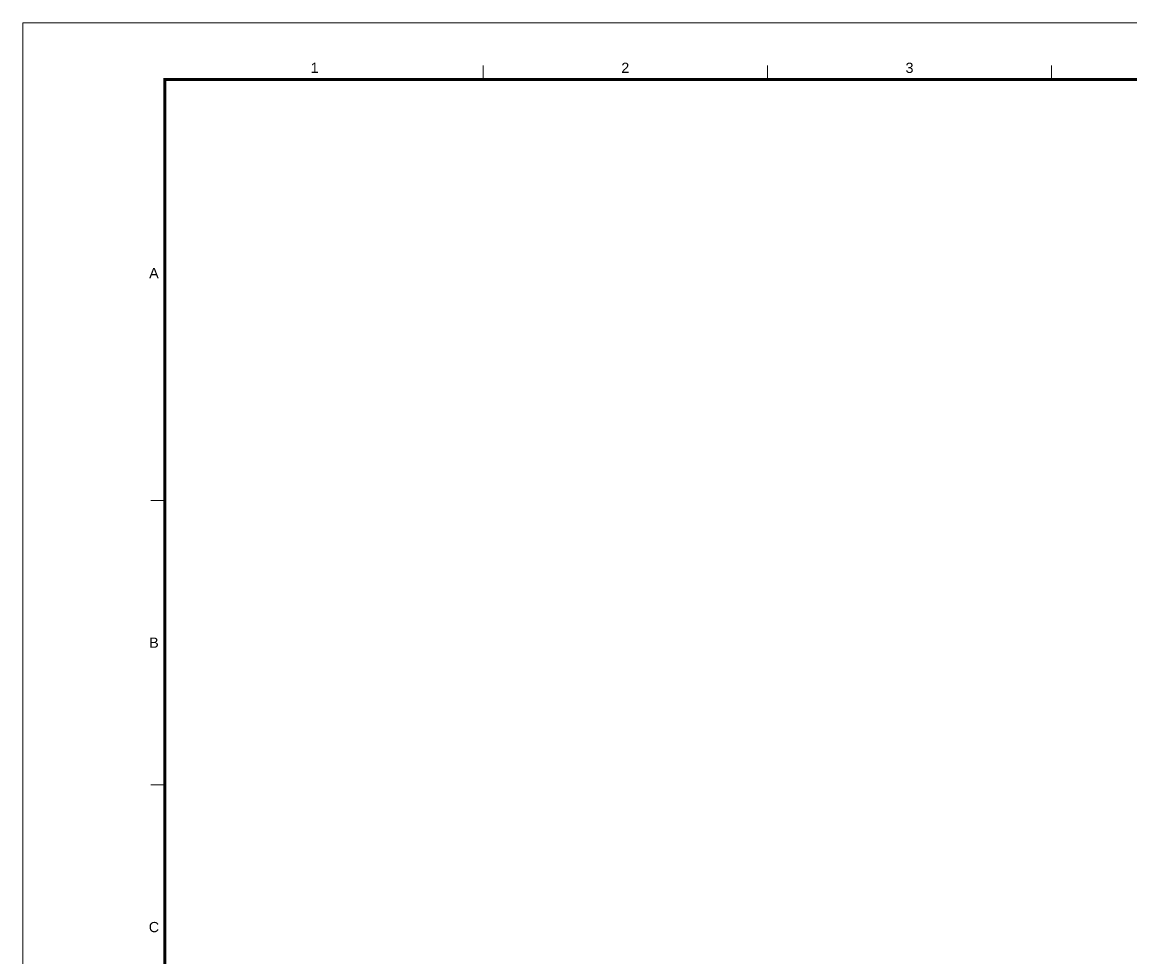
# Paper-space layout 'A000' of a CAD drawing. Header units: metres, sheet in millimetres. Extents: x -6 to 588, y -18 to 402.
# Drawn here: x -5.9 to 131.9, y 285.6 to 401.8 of the extents above; entities that cross this region are included whole.
import ezdxf
from ezdxf.enums import TextEntityAlignment as Align

# ---------------------------------------------------------------- set-up
doc = ezdxf.new("R2010")
doc.units = ezdxf.units.M
doc.header["$MEASUREMENT"] = 0
doc.layers.add('G-ANNO-NPLT', color=210, linetype='Continuous', plot=False)
doc.layers.add('G-ANNO-TEXT', color=3, linetype='Continuous')
doc.layers.add('G-ANNO-TTLB', color=3, linetype='Continuous')
doc.styles.add('ARIAL', font='arial.ttf')

# ---------------------------------------------------------------- blocks, each defined once
blk = doc.blocks.new('A1_GRID_LAYOUT')
at = {"layer": 'G-ANNO-NPLT', "const_width": 0.18}
for points in [[(841, 594), (0, 594)], [(0, 0), (0, 594)]]:
    blk.add_lwpolyline(points, dxfattribs=at)
at = {"layer": 'G-ANNO-TTLB', "const_width": 0.18, "flags": 128}
for points in [[(81, 586.5), (81, 584)], [(131, 586.5), (131, 584)], [(181, 586.5), (181, 584)], [(0, 578.5), (0, 576)], [(25, 510), (22.5, 510)], [(25, 460), (22.5, 460)]]:
    blk.add_lwpolyline(points, dxfattribs=at)
at = {"layer": 'G-ANNO-TTLB', "const_width": 0.5, "flags": 128}
blk.add_lwpolyline([(25, 584), (25, 10), (831, 10), (831, 584)], close=True, dxfattribs=at)
at = {"layer": 'G-ANNO-TEXT', "style": 'ARIAL'}
for s, p in [('1', (51.35, 586.07)), ('2', (106, 586.07)), ('3', (156, 586.07)), ('A', (23.09, 549.98)), ('B', (23.09, 485)), ('C', (23.09, 435))]:
    blk.add_text(s, height=1.8, dxfattribs=at).set_placement(p, align=Align.MIDDLE_CENTER)

psp = doc.layouts.new('A000')

# ---------------------------------------------------------------- block references
at = {"xscale": 0.7063020214030911, "yscale": 0.7063020214030911, "zscale": 0.7063020214030911}
psp.add_blockref('A1_GRID_LAYOUT', (-5.794, -17.793), dxfattribs=at)

doc.saveas('drawing.dxf')
